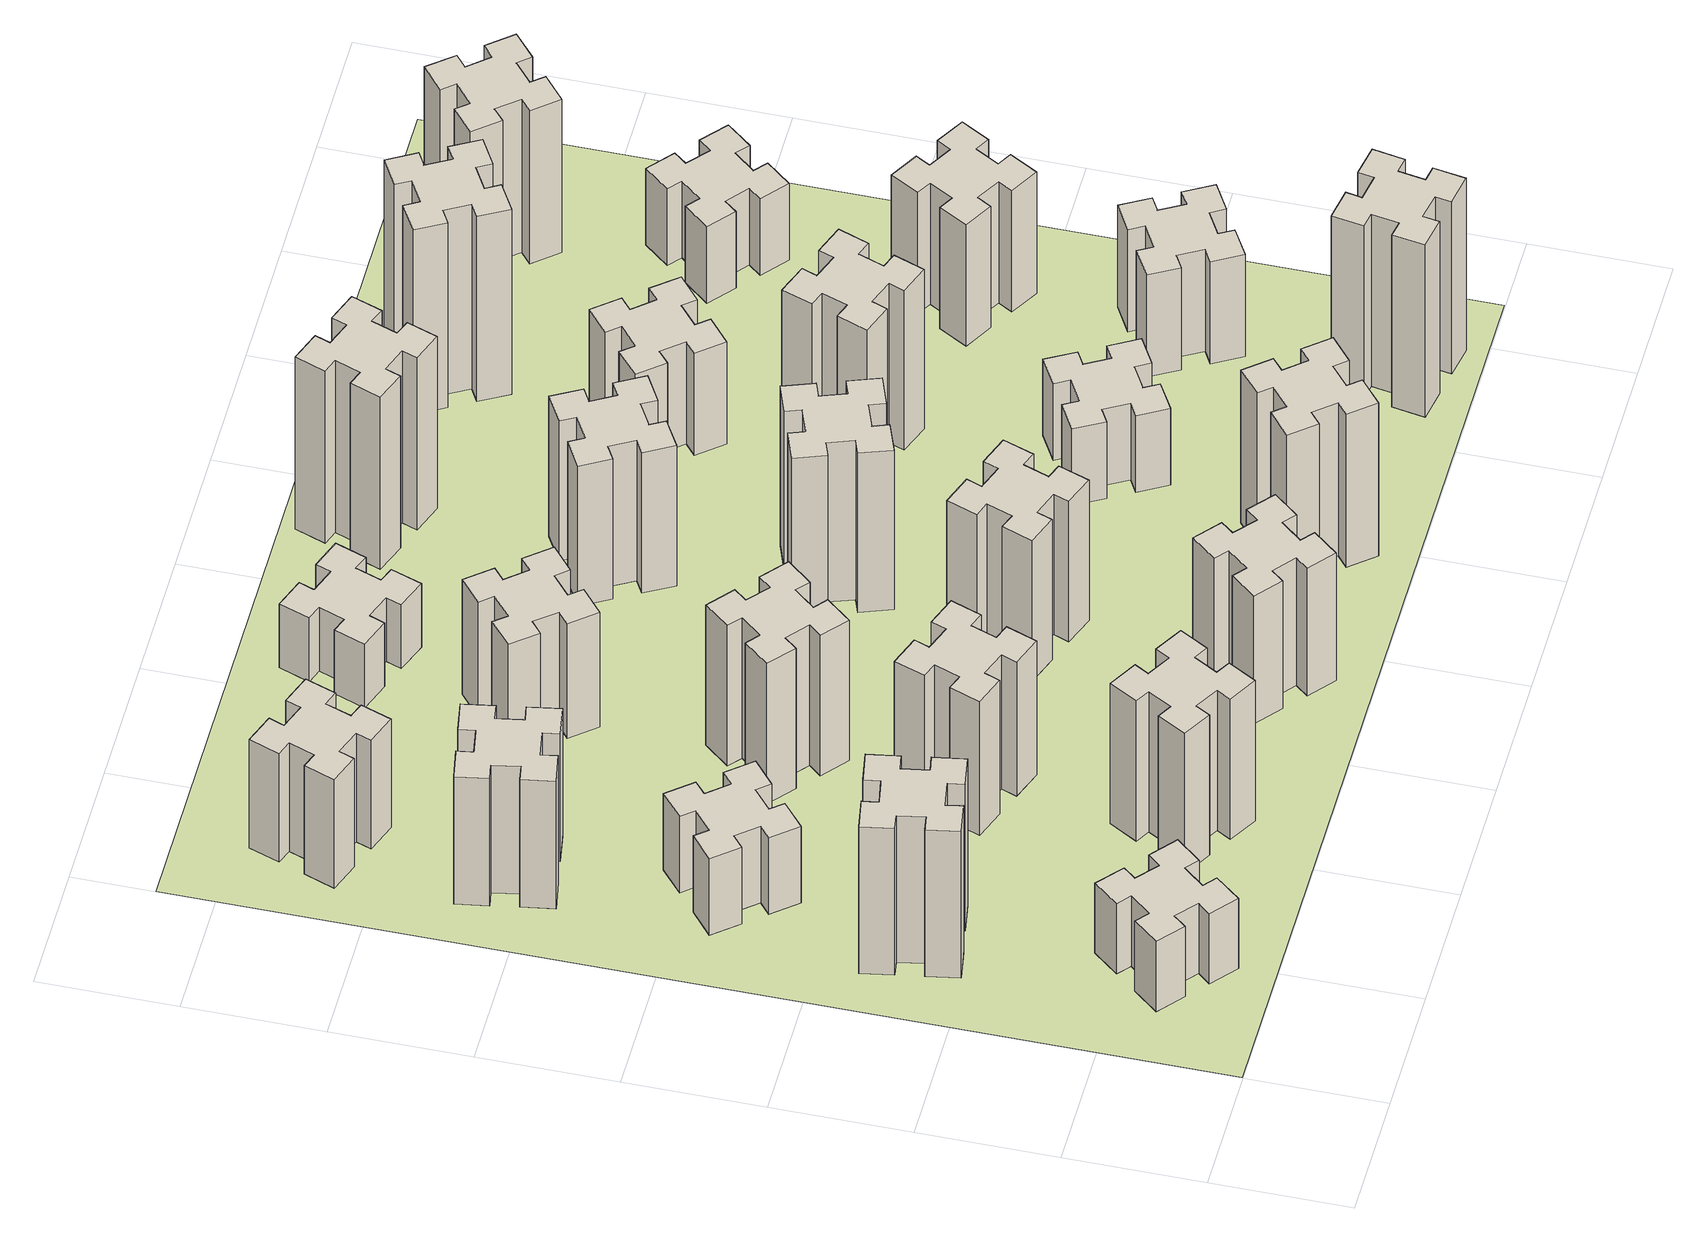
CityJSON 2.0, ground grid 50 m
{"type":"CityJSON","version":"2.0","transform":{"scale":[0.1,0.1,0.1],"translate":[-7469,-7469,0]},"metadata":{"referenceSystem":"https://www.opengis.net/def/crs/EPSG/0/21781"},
"CityObjects":{
"building1":{"type":"Building","attributes":{"class":"1000","function":"1000","usage":"1000","yearOfConstruction":2016,"roofType":"1000","measuredHeight":33,"storeysAboveGround":30,"storeysBelowGround":0},"geometry":[{"type":"Solid","lod":"1","boundaries":[[[[0,1,2,3,4,5,6,7,8,9,10,11,12,13,14,15,16,17,18,19]],[[17,16,20,21]],[[16,15,22,20]],[[15,14,23,22]],[[14,13,24,23]],[[13,12,25,24]],[[12,11,26,25]],[[11,10,27,26]],[[10,9,28,27]],[[9,8,29,28]],[[8,7,30,29]],[[7,6,31,30]],[[6,5,32,31]],[[5,4,33,32]],[[4,3,34,33]],[[3,2,35,34]],[[2,1,36,35]],[[1,0,37,36]],[[0,19,38,37]],[[19,18,39,38]],[[18,17,21,39]],[[24,25,26,27,28,29,30,31,32,33,34,35,36,37,38,39,21,20,22,23]]]]}]},
"building2":{"type":"Building","attributes":{"class":"1000","function":"1000","usage":"1000","yearOfConstruction":2016,"roofType":"1000","measuredHeight":69,"storeysAboveGround":30,"storeysBelowGround":0},"geometry":[{"type":"Solid","lod":"1","boundaries":[[[[40,41,42,43,44,45,46,47,48,49,50,51,52,53,54,55,56,57,58,59]],[[57,56,60,61]],[[56,55,62,60]],[[55,54,63,62]],[[54,53,64,63]],[[53,52,65,64]],[[52,51,66,65]],[[51,50,67,66]],[[50,49,68,67]],[[49,48,69,68]],[[48,47,70,69]],[[47,46,71,70]],[[46,45,72,71]],[[45,44,73,72]],[[44,43,74,73]],[[43,42,75,74]],[[42,41,76,75]],[[41,40,77,76]],[[40,59,78,77]],[[59,58,79,78]],[[58,57,61,79]],[[64,65,66,67,68,69,70,71,72,73,74,75,76,77,78,79,61,60,62,63]]]]}]},
"building3":{"type":"Building","attributes":{"class":"1000","function":"1000","usage":"1000","yearOfConstruction":2016,"roofType":"1000","measuredHeight":36,"storeysAboveGround":30,"storeysBelowGround":0},"geometry":[{"type":"Solid","lod":"1","boundaries":[[[[80,81,82,83,84,85,86,87,88,89,90,91,92,93,94,95,96,97,98,99]],[[97,96,100,101]],[[96,95,102,100]],[[95,94,103,102]],[[94,93,104,103]],[[93,92,105,104]],[[92,91,106,105]],[[91,90,107,106]],[[90,89,108,107]],[[89,88,109,108]],[[88,87,110,109]],[[87,86,111,110]],[[86,85,112,111]],[[85,84,113,112]],[[84,83,114,113]],[[83,82,115,114]],[[82,81,116,115]],[[81,80,117,116]],[[80,99,118,117]],[[99,98,119,118]],[[98,97,101,119]],[[104,105,106,107,108,109,110,111,112,113,114,115,116,117,118,119,101,100,102,103]]]]}]},
"building4":{"type":"Building","attributes":{"class":"1000","function":"1000","usage":"1000","yearOfConstruction":2016,"roofType":"1000","measuredHeight":60,"storeysAboveGround":30,"storeysBelowGround":0},"geometry":[{"type":"Solid","lod":"1","boundaries":[[[[120,121,122,123,124,125,126,127,128,129,130,131,132,133,134,135,136,137,138,139]],[[137,136,140,141]],[[136,135,142,140]],[[135,134,143,142]],[[134,133,144,143]],[[133,132,145,144]],[[132,131,146,145]],[[131,130,147,146]],[[130,129,148,147]],[[129,128,149,148]],[[128,127,150,149]],[[127,126,151,150]],[[126,125,152,151]],[[125,124,153,152]],[[124,123,154,153]],[[123,122,155,154]],[[122,121,156,155]],[[121,120,157,156]],[[120,139,158,157]],[[139,138,159,158]],[[138,137,141,159]],[[144,145,146,147,148,149,150,151,152,153,154,155,156,157,158,159,141,140,142,143]]]]}]},
"building5":{"type":"Building","attributes":{"class":"1000","function":"1000","usage":"1000","yearOfConstruction":2016,"roofType":"1000","measuredHeight":66,"storeysAboveGround":30,"storeysBelowGround":0},"geometry":[{"type":"Solid","lod":"1","boundaries":[[[[160,161,162,163,164,165,166,167,168,169,170,171,172,173,174,175,176,177,178,179]],[[177,176,180,181]],[[176,175,182,180]],[[175,174,183,182]],[[174,173,184,183]],[[173,172,185,184]],[[172,171,186,185]],[[171,170,187,186]],[[170,169,188,187]],[[169,168,189,188]],[[168,167,190,189]],[[167,166,191,190]],[[166,165,192,191]],[[165,164,193,192]],[[164,163,194,193]],[[163,162,195,194]],[[162,161,196,195]],[[161,160,197,196]],[[160,179,198,197]],[[179,178,199,198]],[[178,177,181,199]],[[184,185,186,187,188,189,190,191,192,193,194,195,196,197,198,199,181,180,182,183]]]]}]},
"building6":{"type":"Building","attributes":{"class":"1000","function":"1000","usage":"1000","yearOfConstruction":2016,"roofType":"1000","measuredHeight":51,"storeysAboveGround":30,"storeysBelowGround":0},"geometry":[{"type":"Solid","lod":"1","boundaries":[[[[200,201,202,203,204,205,206,207,208,209,210,211,212,213,214,215,216,217,218,219]],[[217,216,220,221]],[[216,215,222,220]],[[215,214,223,222]],[[214,213,224,223]],[[213,212,225,224]],[[212,211,226,225]],[[211,210,227,226]],[[210,209,228,227]],[[209,208,229,228]],[[208,207,230,229]],[[207,206,231,230]],[[206,205,232,231]],[[205,204,233,232]],[[204,203,234,233]],[[203,202,235,234]],[[202,201,236,235]],[[201,200,237,236]],[[200,219,238,237]],[[219,218,239,238]],[[218,217,221,239]],[[224,225,226,227,228,229,230,231,232,233,234,235,236,237,238,239,221,220,222,223]]]]}]},
"building7":{"type":"Building","attributes":{"class":"1000","function":"1000","usage":"1000","yearOfConstruction":2016,"roofType":"1000","measuredHeight":63,"storeysAboveGround":30,"storeysBelowGround":0},"geometry":[{"type":"Solid","lod":"1","boundaries":[[[[240,241,242,243,244,245,246,247,248,249,250,251,252,253,254,255,256,257,258,259]],[[257,256,260,261]],[[256,255,262,260]],[[255,254,263,262]],[[254,253,264,263]],[[253,252,265,264]],[[252,251,266,265]],[[251,250,267,266]],[[250,249,268,267]],[[249,248,269,268]],[[248,247,270,269]],[[247,246,271,270]],[[246,245,272,271]],[[245,244,273,272]],[[244,243,274,273]],[[243,242,275,274]],[[242,241,276,275]],[[241,240,277,276]],[[240,259,278,277]],[[259,258,279,278]],[[258,257,261,279]],[[264,265,266,267,268,269,270,271,272,273,274,275,276,277,278,279,261,260,262,263]]]]}]},
"building8":{"type":"Building","attributes":{"class":"1000","function":"1000","usage":"1000","yearOfConstruction":2016,"roofType":"1000","measuredHeight":66,"storeysAboveGround":30,"storeysBelowGround":0},"geometry":[{"type":"Solid","lod":"1","boundaries":[[[[280,281,282,283,284,285,286,287,288,289,290,291,292,293,294,295,296,297,298,299]],[[297,296,300,301]],[[296,295,302,300]],[[295,294,303,302]],[[294,293,304,303]],[[293,292,305,304]],[[292,291,306,305]],[[291,290,307,306]],[[290,289,308,307]],[[289,288,309,308]],[[288,287,310,309]],[[287,286,311,310]],[[286,285,312,311]],[[285,284,313,312]],[[284,283,314,313]],[[283,282,315,314]],[[282,281,316,315]],[[281,280,317,316]],[[280,299,318,317]],[[299,298,319,318]],[[298,297,301,319]],[[304,305,306,307,308,309,310,311,312,313,314,315,316,317,318,319,301,300,302,303]]]]}]},
"building9":{"type":"Building","attributes":{"class":"1000","function":"1000","usage":"1000","yearOfConstruction":2016,"roofType":"1000","measuredHeight":54,"storeysAboveGround":30,"storeysBelowGround":0},"geometry":[{"type":"Solid","lod":"1","boundaries":[[[[320,321,322,323,324,325,326,327,328,329,330,331,332,333,334,335,336,337,338,339]],[[337,336,340,341]],[[336,335,342,340]],[[335,334,343,342]],[[334,333,344,343]],[[333,332,345,344]],[[332,331,346,345]],[[331,330,347,346]],[[330,329,348,347]],[[329,328,349,348]],[[328,327,350,349]],[[327,326,351,350]],[[326,325,352,351]],[[325,324,353,352]],[[324,323,354,353]],[[323,322,355,354]],[[322,321,356,355]],[[321,320,357,356]],[[320,339,358,357]],[[339,338,359,358]],[[338,337,341,359]],[[344,345,346,347,348,349,350,351,352,353,354,355,356,357,358,359,341,340,342,343]]]]}]},
"building10":{"type":"Building","attributes":{"class":"1000","function":"1000","usage":"1000","yearOfConstruction":2016,"roofType":"1000","measuredHeight":60,"storeysAboveGround":30,"storeysBelowGround":0},"geometry":[{"type":"Solid","lod":"1","boundaries":[[[[360,361,362,363,364,365,366,367,368,369,370,371,372,373,374,375,376,377,378,379]],[[377,376,380,381]],[[376,375,382,380]],[[375,374,383,382]],[[374,373,384,383]],[[373,372,385,384]],[[372,371,386,385]],[[371,370,387,386]],[[370,369,388,387]],[[369,368,389,388]],[[368,367,390,389]],[[367,366,391,390]],[[366,365,392,391]],[[365,364,393,392]],[[364,363,394,393]],[[363,362,395,394]],[[362,361,396,395]],[[361,360,397,396]],[[360,379,398,397]],[[379,378,399,398]],[[378,377,381,399]],[[384,385,386,387,388,389,390,391,392,393,394,395,396,397,398,399,381,380,382,383]]]]}]},
"building11":{"type":"Building","attributes":{"class":"1000","function":"1000","usage":"1000","yearOfConstruction":2016,"roofType":"1000","measuredHeight":30,"storeysAboveGround":30,"storeysBelowGround":0},"geometry":[{"type":"Solid","lod":"1","boundaries":[[[[400,401,402,403,404,405,406,407,408,409,410,411,412,413,414,415,416,417,418,419]],[[417,416,420,421]],[[416,415,422,420]],[[415,414,423,422]],[[414,413,424,423]],[[413,412,425,424]],[[412,411,426,425]],[[411,410,427,426]],[[410,409,428,427]],[[409,408,429,428]],[[408,407,430,429]],[[407,406,431,430]],[[406,405,432,431]],[[405,404,433,432]],[[404,403,434,433]],[[403,402,435,434]],[[402,401,436,435]],[[401,400,437,436]],[[400,419,438,437]],[[419,418,439,438]],[[418,417,421,439]],[[424,425,426,427,428,429,430,431,432,433,434,435,436,437,438,439,421,420,422,423]]]]}]},
"building12":{"type":"Building","attributes":{"class":"1000","function":"1000","usage":"1000","yearOfConstruction":2016,"roofType":"1000","measuredHeight":66,"storeysAboveGround":30,"storeysBelowGround":0},"geometry":[{"type":"Solid","lod":"1","boundaries":[[[[440,441,442,443,444,445,446,447,448,449,450,451,452,453,454,455,456,457,458,459]],[[457,456,460,461]],[[456,455,462,460]],[[455,454,463,462]],[[454,453,464,463]],[[453,452,465,464]],[[452,451,466,465]],[[451,450,467,466]],[[450,449,468,467]],[[449,448,469,468]],[[448,447,470,469]],[[447,446,471,470]],[[446,445,472,471]],[[445,444,473,472]],[[444,443,474,473]],[[443,442,475,474]],[[442,441,476,475]],[[441,440,477,476]],[[440,459,478,477]],[[459,458,479,478]],[[458,457,461,479]],[[464,465,466,467,468,469,470,471,472,473,474,475,476,477,478,479,461,460,462,463]]]]}]},
"building13":{"type":"Building","attributes":{"class":"1000","function":"1000","usage":"1000","yearOfConstruction":2016,"roofType":"1000","measuredHeight":75,"storeysAboveGround":30,"storeysBelowGround":0},"geometry":[{"type":"Solid","lod":"1","boundaries":[[[[480,481,482,483,484,485,486,487,488,489,490,491,492,493,494,495,496,497,498,499]],[[497,496,500,501]],[[496,495,502,500]],[[495,494,503,502]],[[494,493,504,503]],[[493,492,505,504]],[[492,491,506,505]],[[491,490,507,506]],[[490,489,508,507]],[[489,488,509,508]],[[488,487,510,509]],[[487,486,511,510]],[[486,485,512,511]],[[485,484,513,512]],[[484,483,514,513]],[[483,482,515,514]],[[482,481,516,515]],[[481,480,517,516]],[[480,499,518,517]],[[499,498,519,518]],[[498,497,501,519]],[[504,505,506,507,508,509,510,511,512,513,514,515,516,517,518,519,501,500,502,503]]]]}]},
"building14":{"type":"Building","attributes":{"class":"1000","function":"1000","usage":"1000","yearOfConstruction":2016,"roofType":"1000","measuredHeight":72,"storeysAboveGround":30,"storeysBelowGround":0},"geometry":[{"type":"Solid","lod":"1","boundaries":[[[[520,521,522,523,524,525,526,527,528,529,530,531,532,533,534,535,536,537,538,539]],[[537,536,540,541]],[[536,535,542,540]],[[535,534,543,542]],[[534,533,544,543]],[[533,532,545,544]],[[532,531,546,545]],[[531,530,547,546]],[[530,529,548,547]],[[529,528,549,548]],[[528,527,550,549]],[[527,526,551,550]],[[526,525,552,551]],[[525,524,553,552]],[[524,523,554,553]],[[523,522,555,554]],[[522,521,556,555]],[[521,520,557,556]],[[520,539,558,557]],[[539,538,559,558]],[[538,537,541,559]],[[544,545,546,547,548,549,550,551,552,553,554,555,556,557,558,559,541,540,542,543]]]]}]},
"building15":{"type":"Building","attributes":{"class":"1000","function":"1000","usage":"1000","yearOfConstruction":2016,"roofType":"1000","measuredHeight":66,"storeysAboveGround":30,"storeysBelowGround":0},"geometry":[{"type":"Solid","lod":"1","boundaries":[[[[560,561,562,563,564,565,566,567,568,569,570,571,572,573,574,575,576,577,578,579]],[[577,576,580,581]],[[576,575,582,580]],[[575,574,583,582]],[[574,573,584,583]],[[573,572,585,584]],[[572,571,586,585]],[[571,570,587,586]],[[570,569,588,587]],[[569,568,589,588]],[[568,567,590,589]],[[567,566,591,590]],[[566,565,592,591]],[[565,564,593,592]],[[564,563,594,593]],[[563,562,595,594]],[[562,561,596,595]],[[561,560,597,596]],[[560,579,598,597]],[[579,578,599,598]],[[578,577,581,599]],[[584,585,586,587,588,589,590,591,592,593,594,595,596,597,598,599,581,580,582,583]]]]}]},
"building16":{"type":"Building","attributes":{"class":"1000","function":"1000","usage":"1000","yearOfConstruction":2016,"roofType":"1000","measuredHeight":81,"storeysAboveGround":30,"storeysBelowGround":0},"geometry":[{"type":"Solid","lod":"1","boundaries":[[[[600,601,602,603,604,605,606,607,608,609,610,611,612,613,614,615,616,617,618,619]],[[617,616,620,621]],[[616,615,622,620]],[[615,614,623,622]],[[614,613,624,623]],[[613,612,625,624]],[[612,611,626,625]],[[611,610,627,626]],[[610,609,628,627]],[[609,608,629,628]],[[608,607,630,629]],[[607,606,631,630]],[[606,605,632,631]],[[605,604,633,632]],[[604,603,634,633]],[[603,602,635,634]],[[602,601,636,635]],[[601,600,637,636]],[[600,619,638,637]],[[619,618,639,638]],[[618,617,621,639]],[[624,625,626,627,628,629,630,631,632,633,634,635,636,637,638,639,621,620,622,623]]]]}]},
"building17":{"type":"Building","attributes":{"class":"1000","function":"1000","usage":"1000","yearOfConstruction":2016,"roofType":"1000","measuredHeight":36,"storeysAboveGround":30,"storeysBelowGround":0},"geometry":[{"type":"Solid","lod":"1","boundaries":[[[[640,641,642,643,644,645,646,647,648,649,650,651,652,653,654,655,656,657,658,659]],[[657,656,660,661]],[[656,655,662,660]],[[655,654,663,662]],[[654,653,664,663]],[[653,652,665,664]],[[652,651,666,665]],[[651,650,667,666]],[[650,649,668,667]],[[649,648,669,668]],[[648,647,670,669]],[[647,646,671,670]],[[646,645,672,671]],[[645,644,673,672]],[[644,643,674,673]],[[643,642,675,674]],[[642,641,676,675]],[[641,640,677,676]],[[640,659,678,677]],[[659,658,679,678]],[[658,657,661,679]],[[664,665,666,667,668,669,670,671,672,673,674,675,676,677,678,679,661,660,662,663]]]]}]},
"building18":{"type":"Building","attributes":{"class":"1000","function":"1000","usage":"1000","yearOfConstruction":2016,"roofType":"1000","measuredHeight":75,"storeysAboveGround":30,"storeysBelowGround":0},"geometry":[{"type":"Solid","lod":"1","boundaries":[[[[680,681,682,683,684,685,686,687,688,689,690,691,692,693,694,695,696,697,698,699]],[[697,696,700,701]],[[696,695,702,700]],[[695,694,703,702]],[[694,693,704,703]],[[693,692,705,704]],[[692,691,706,705]],[[691,690,707,706]],[[690,689,708,707]],[[689,688,709,708]],[[688,687,710,709]],[[687,686,711,710]],[[686,685,712,711]],[[685,684,713,712]],[[684,683,714,713]],[[683,682,715,714]],[[682,681,716,715]],[[681,680,717,716]],[[680,699,718,717]],[[699,698,719,718]],[[698,697,701,719]],[[704,705,706,707,708,709,710,711,712,713,714,715,716,717,718,719,701,700,702,703]]]]}]},
"building19":{"type":"Building","attributes":{"class":"1000","function":"1000","usage":"1000","yearOfConstruction":2016,"roofType":"1000","measuredHeight":48,"storeysAboveGround":30,"storeysBelowGround":0},"geometry":[{"type":"Solid","lod":"1","boundaries":[[[[720,721,722,723,724,725,726,727,728,729,730,731,732,733,734,735,736,737,738,739]],[[737,736,740,741]],[[736,735,742,740]],[[735,734,743,742]],[[734,733,744,743]],[[733,732,745,744]],[[732,731,746,745]],[[731,730,747,746]],[[730,729,748,747]],[[729,728,749,748]],[[728,727,750,749]],[[727,726,751,750]],[[726,725,752,751]],[[725,724,753,752]],[[724,723,754,753]],[[723,722,755,754]],[[722,721,756,755]],[[721,720,757,756]],[[720,739,758,757]],[[739,738,759,758]],[[738,737,741,759]],[[744,745,746,747,748,749,750,751,752,753,754,755,756,757,758,759,741,740,742,743]]]]}]},
"building20":{"type":"Building","attributes":{"class":"1000","function":"1000","usage":"1000","yearOfConstruction":2016,"roofType":"1000","measuredHeight":81,"storeysAboveGround":30,"storeysBelowGround":0},"geometry":[{"type":"Solid","lod":"1","boundaries":[[[[760,761,762,763,764,765,766,767,768,769,770,771,772,773,774,775,776,777,778,779]],[[777,776,780,781]],[[776,775,782,780]],[[775,774,783,782]],[[774,773,784,783]],[[773,772,785,784]],[[772,771,786,785]],[[771,770,787,786]],[[770,769,788,787]],[[769,768,789,788]],[[768,767,790,789]],[[767,766,791,790]],[[766,765,792,791]],[[765,764,793,792]],[[764,763,794,793]],[[763,762,795,794]],[[762,761,796,795]],[[761,760,797,796]],[[760,779,798,797]],[[779,778,799,798]],[[778,777,781,799]],[[784,785,786,787,788,789,790,791,792,793,794,795,796,797,798,799,781,780,782,783]]]]}]},
"building21":{"type":"Building","attributes":{"class":"1000","function":"1000","usage":"1000","yearOfConstruction":2016,"roofType":"1000","measuredHeight":87,"storeysAboveGround":30,"storeysBelowGround":0},"geometry":[{"type":"Solid","lod":"1","boundaries":[[[[800,801,802,803,804,805,806,807,808,809,810,811,812,813,814,815,816,817,818,819]],[[817,816,820,821]],[[816,815,822,820]],[[815,814,823,822]],[[814,813,824,823]],[[813,812,825,824]],[[812,811,826,825]],[[811,810,827,826]],[[810,809,828,827]],[[809,808,829,828]],[[808,807,830,829]],[[807,806,831,830]],[[806,805,832,831]],[[805,804,833,832]],[[804,803,834,833]],[[803,802,835,834]],[[802,801,836,835]],[[801,800,837,836]],[[800,819,838,837]],[[819,818,839,838]],[[818,817,821,839]],[[824,825,826,827,828,829,830,831,832,833,834,835,836,837,838,839,821,820,822,823]]]]}]},
"building22":{"type":"Building","attributes":{"class":"1000","function":"1000","usage":"1000","yearOfConstruction":2016,"roofType":"1000","measuredHeight":48,"storeysAboveGround":30,"storeysBelowGround":0},"geometry":[{"type":"Solid","lod":"1","boundaries":[[[[840,841,842,843,844,845,846,847,848,849,850,851,852,853,854,855,856,857,858,859]],[[857,856,860,861]],[[856,855,862,860]],[[855,854,863,862]],[[854,853,864,863]],[[853,852,865,864]],[[852,851,866,865]],[[851,850,867,866]],[[850,849,868,867]],[[849,848,869,868]],[[848,847,870,869]],[[847,846,871,870]],[[846,845,872,871]],[[845,844,873,872]],[[844,843,874,873]],[[843,842,875,874]],[[842,841,876,875]],[[841,840,877,876]],[[840,859,878,877]],[[859,858,879,878]],[[858,857,861,879]],[[864,865,866,867,868,869,870,871,872,873,874,875,876,877,878,879,861,860,862,863]]]]}]},
"building23":{"type":"Building","attributes":{"class":"1000","function":"1000","usage":"1000","yearOfConstruction":2016,"roofType":"1000","measuredHeight":57,"storeysAboveGround":30,"storeysBelowGround":0},"geometry":[{"type":"Solid","lod":"1","boundaries":[[[[880,881,882,883,884,885,886,887,888,889,890,891,892,893,894,895,896,897,898,899]],[[897,896,900,901]],[[896,895,902,900]],[[895,894,903,902]],[[894,893,904,903]],[[893,892,905,904]],[[892,891,906,905]],[[891,890,907,906]],[[890,889,908,907]],[[889,888,909,908]],[[888,887,910,909]],[[887,886,911,910]],[[886,885,912,911]],[[885,884,913,912]],[[884,883,914,913]],[[883,882,915,914]],[[882,881,916,915]],[[881,880,917,916]],[[880,899,918,917]],[[899,898,919,918]],[[898,897,901,919]],[[904,905,906,907,908,909,910,911,912,913,914,915,916,917,918,919,901,900,902,903]]]]}]},
"building24":{"type":"Building","attributes":{"class":"1000","function":"1000","usage":"1000","yearOfConstruction":2016,"roofType":"1000","measuredHeight":36,"storeysAboveGround":30,"storeysBelowGround":0},"geometry":[{"type":"Solid","lod":"1","boundaries":[[[[920,921,922,923,924,925,926,927,928,929,930,931,932,933,934,935,936,937,938,939]],[[937,936,940,941]],[[936,935,942,940]],[[935,934,943,942]],[[934,933,944,943]],[[933,932,945,944]],[[932,931,946,945]],[[931,930,947,946]],[[930,929,948,947]],[[929,928,949,948]],[[928,927,950,949]],[[927,926,951,950]],[[926,925,952,951]],[[925,924,953,952]],[[924,923,954,953]],[[923,922,955,954]],[[922,921,956,955]],[[921,920,957,956]],[[920,939,958,957]],[[939,938,959,958]],[[938,937,941,959]],[[944,945,946,947,948,949,950,951,952,953,954,955,956,957,958,959,941,940,942,943]]]]}]},
"building25":{"type":"Building","attributes":{"class":"1000","function":"1000","usage":"1000","yearOfConstruction":2016,"roofType":"1000","measuredHeight":72,"storeysAboveGround":30,"storeysBelowGround":0},"geometry":[{"type":"Solid","lod":"1","boundaries":[[[[960,961,962,963,964,965,966,967,968,969,970,971,972,973,974,975,976,977,978,979]],[[977,976,980,981]],[[976,975,982,980]],[[975,974,983,982]],[[974,973,984,983]],[[973,972,985,984]],[[972,971,986,985]],[[971,970,987,986]],[[970,969,988,987]],[[969,968,989,988]],[[968,967,990,989]],[[967,966,991,990]],[[966,965,992,991]],[[965,964,993,992]],[[964,963,994,993]],[[963,962,995,994]],[[962,961,996,995]],[[961,960,997,996]],[[960,979,998,997]],[[979,978,999,998]],[[978,977,981,999]],[[984,985,986,987,988,989,990,991,992,993,994,995,996,997,998,999,981,980,982,983]]]]}]},
"landuse1":{"type":"LandUse","attributes":{"name":"plot1","function":"1010"},"geometry":[{"type":"MultiSurface","lod":"1","boundaries":[[[1000,1001,1002,1003]]]}]}
},
"vertices":[
[527,266,0],[592,343,0],[638,304,0],[715,396,0],[623,473,0],[584,427,0],[508,492,0],[546,538,0],[454,615,0],[377,523,0],[423,484,0],[359,408,0],[313,446,0],[236,354,0],[328,277,0],[366,323,0],[443,259,0],[404,213,0],[496,136,0],[573,228,0],[443,259,330],[404,213,330],[366,323,330],[328,277,330],[236,354,330],[313,446,330],[359,408,330],[423,484,330],[377,523,330],[454,615,330],[546,538,330],[508,492,330],[584,427,330],[623,473,330],[715,396,330],[638,304,330],[592,343,330],[527,266,330],[573,228,330],[496,136,330],
[492,1185,0],[475,1284,0],[534,1294,0],[513,1412,0],[395,1391,0],[405,1332,0],[307,1315,0],[297,1374,0],[178,1353,0],[199,1235,0],[258,1245,0],[276,1147,0],[217,1137,0],[237,1018,0],[356,1039,0],[345,1098,0],[444,1116,0],[454,1057,0],[572,1077,0],[551,1196,0],[444,1116,690],[454,1057,690],[345,1098,690],[356,1039,690],[237,1018,690],[217,1137,690],[276,1147,690],[258,1245,690],[199,1235,690],[178,1353,690],[297,1374,690],[307,1315,690],[405,1332,690],[395,1391,690],[513,1412,690],[534,1294,690],[475,1284,690],[492,1185,690],[551,1196,690],[572,1077,690],
[359,1823,0],[423,1746,0],[377,1708,0],[454,1616,0],[546,1693,0],[508,1739,0],[584,1803,0],[623,1757,0],[715,1834,0],[638,1926,0],[592,1888,0],[527,1964,0],[573,2003,0],[496,2095,0],[404,2018,0],[443,1972,0],[366,1907,0],[328,1953,0],[236,1876,0],[313,1784,0],[366,1907,360],[328,1953,360],[443,1972,360],[404,2018,360],[496,2095,360],[573,2003,360],[527,1964,360],[592,1888,360],[638,1926,360],[715,1834,360],[623,1757,360],[584,1803,360],[508,1739,360],[546,1693,360],[454,1616,360],[377,1708,360],[423,1746,360],[359,1823,360],[313,1784,360],[236,1876,360],
[345,2478,0],[444,2496,0],[454,2437,0],[572,2457,0],[551,2576,0],[492,2565,0],[475,2664,0],[534,2674,0],[513,2792,0],[395,2771,0],[405,2712,0],[307,2695,0],[297,2754,0],[178,2733,0],[199,2615,0],[258,2625,0],[276,2527,0],[217,2517,0],[237,2398,0],[356,2419,0],[276,2527,600],[217,2517,600],[258,2625,600],[199,2615,600],[178,2733,600],[297,2754,600],[307,2695,600],[405,2712,600],[395,2771,600],[513,2792,600],[534,2674,600],[475,2664,600],[492,2565,600],[551,2576,600],[572,2457,600],[454,2437,600],[444,2496,600],[345,2478,600],[356,2419,600],[237,2398,600],
[1214,546,0],[1127,596,0],[1157,648,0],[1053,708,0],[993,604,0],[1045,574,0],[995,487,0],[943,517,0],[883,413,0],[987,353,0],[1017,405,0],[1104,355,0],[1074,303,0],[1178,243,0],[1238,347,0],[1186,377,0],[1236,464,0],[1288,434,0],[1348,538,0],[1244,598,0],[1236,464,660],[1288,434,660],[1186,377,660],[1238,347,660],[1178,243,660],[1074,303,660],[1104,355,660],[1017,405,660],[987,353,660],[883,413,660],[943,517,660],[995,487,660],[1045,574,660],[993,604,660],[1053,708,660],[1157,648,660],[1127,596,660],[1214,546,660],[1244,598,660],[1348,538,660],
[291,3149,0],[385,3115,0],[364,3059,0],[477,3017,0],[518,3130,0],[462,3151,0],[496,3245,0],[552,3224,0],[593,3337,0],[480,3378,0],[460,3322,0],[366,3356,0],[387,3412,0],[274,3453,0],[233,3340,0],[289,3320,0],[255,3226,0],[199,3247,0],[157,3134,0],[270,3093,0],[255,3226,510],[199,3247,510],[289,3320,510],[233,3340,510],[274,3453,510],[387,3412,510],[366,3356,510],[460,3322,510],[480,3378,510],[593,3337,510],[552,3224,510],[496,3245,510],[462,3151,510],[518,3130,510],[477,3017,510],[364,3059,510],[385,3115,510],[291,3149,510],[270,3093,510],[157,3134,510],
[1202,1131,0],[1236,1225,0],[1292,1204,0],[1333,1317,0],[1220,1358,0],[1200,1302,0],[1106,1336,0],[1127,1392,0],[1014,1433,0],[973,1320,0],[1029,1300,0],[995,1206,0],[939,1227,0],[897,1114,0],[1010,1073,0],[1031,1129,0],[1125,1095,0],[1104,1039,0],[1217,997,0],[1258,1110,0],[1125,1095,630],[1104,1039,630],[1031,1129,630],[1010,1073,630],[897,1114,630],[939,1227,630],[995,1206,630],[1029,1300,630],[973,1320,630],[1014,1433,630],[1127,1392,630],[1106,1336,630],[1200,1302,630],[1220,1358,630],[1333,1317,630],[1292,1204,630],[1236,1225,630],[1202,1131,630],[1258,1110,630],[1217,997,630],
[1167,1746,0],[1232,1823,0],[1278,1784,0],[1355,1876,0],[1263,1953,0],[1224,1907,0],[1148,1972,0],[1186,2018,0],[1094,2095,0],[1017,2003,0],[1063,1964,0],[999,1888,0],[953,1926,0],[876,1834,0],[968,1757,0],[1006,1803,0],[1083,1739,0],[1044,1693,0],[1136,1616,0],[1213,1708,0],[1083,1739,660],[1044,1693,660],[1006,1803,660],[968,1757,660],[876,1834,660],[953,1926,660],[999,1888,660],[1063,1964,660],[1017,2003,660],[1094,2095,660],[1186,2018,660],[1148,1972,660],[1224,1907,660],[1263,1953,660],[1355,1876,660],[1278,1784,660],[1232,1823,660],[1167,1746,660],[1213,1708,660],[1136,1616,660],
[1148,2579,0],[1224,2643,0],[1263,2597,0],[1355,2674,0],[1278,2766,0],[1232,2728,0],[1167,2804,0],[1213,2843,0],[1136,2935,0],[1044,2858,0],[1083,2812,0],[1006,2747,0],[968,2793,0],[876,2716,0],[953,2624,0],[999,2663,0],[1063,2586,0],[1017,2548,0],[1094,2456,0],[1186,2533,0],[1063,2586,540],[1017,2548,540],[999,2663,540],[953,2624,540],[876,2716,540],[968,2793,540],[1006,2747,540],[1083,2812,540],[1044,2858,540],[1136,2935,540],[1213,2843,540],[1167,2804,540],[1232,2728,540],[1278,2766,540],[1355,2674,540],[1263,2597,540],[1224,2643,540],[1148,2579,540],[1186,2533,540],[1094,2456,540],
[1746,323,0],[1823,259,0],[1784,213,0],[1876,136,0],[1953,228,0],[1907,266,0],[1972,343,0],[2018,304,0],[2095,396,0],[2003,473,0],[1964,427,0],[1888,492,0],[1926,538,0],[1834,615,0],[1757,523,0],[1803,484,0],[1739,408,0],[1693,446,0],[1616,354,0],[1708,277,0],[1739,408,600],[1693,446,600],[1803,484,600],[1757,523,600],[1834,615,600],[1926,538,600],[1888,492,600],[1964,427,600],[2003,473,600],[2095,396,600],[2018,304,600],[1972,343,600],[1907,266,600],[1953,228,600],[1876,136,600],[1784,213,600],[1823,259,600],[1746,323,600],[1708,277,600],[1616,354,600],
[1131,3249,0],[1225,3215,0],[1204,3159,0],[1317,3117,0],[1358,3230,0],[1302,3251,0],[1336,3345,0],[1392,3324,0],[1433,3437,0],[1320,3478,0],[1300,3422,0],[1206,3456,0],[1227,3512,0],[1114,3553,0],[1073,3440,0],[1129,3420,0],[1095,3326,0],[1039,3347,0],[997,3234,0],[1110,3193,0],[1095,3326,300],[1039,3347,300],[1129,3420,300],[1073,3440,300],[1114,3553,300],[1227,3512,300],[1206,3456,300],[1300,3422,300],[1320,3478,300],[1433,3437,300],[1392,3324,300],[1336,3345,300],[1302,3251,300],[1358,3230,300],[1317,3117,300],[1204,3159,300],[1225,3215,300],[1131,3249,300],[1110,3193,300],[997,3234,300],
[1940,1302,0],[1846,1336,0],[1867,1392,0],[1754,1433,0],[1713,1320,0],[1769,1300,0],[1735,1206,0],[1679,1227,0],[1637,1114,0],[1750,1073,0],[1771,1129,0],[1865,1095,0],[1844,1039,0],[1957,997,0],[1998,1110,0],[1942,1131,0],[1976,1225,0],[2032,1204,0],[2073,1317,0],[1960,1358,0],[1976,1225,660],[2032,1204,660],[1942,1131,660],[1998,1110,660],[1957,997,660],[1844,1039,660],[1865,1095,660],[1771,1129,660],[1750,1073,660],[1637,1114,660],[1679,1227,660],[1735,1206,660],[1769,1300,660],[1713,1320,660],[1754,1433,660],[1867,1392,660],[1846,1336,660],[1940,1302,660],[1960,1358,660],[2073,1317,660],
[2076,1846,0],[2042,1940,0],[2098,1960,0],[2057,2073,0],[1944,2032,0],[1965,1976,0],[1871,1942,0],[1850,1998,0],[1737,1957,0],[1779,1844,0],[1835,1865,0],[1869,1771,0],[1813,1750,0],[1854,1637,0],[1967,1679,0],[1946,1735,0],[2040,1769,0],[2060,1713,0],[2173,1754,0],[2132,1867,0],[2040,1769,750],[2060,1713,750],[1946,1735,750],[1967,1679,750],[1854,1637,750],[1813,1750,750],[1869,1771,750],[1835,1865,750],[1779,1844,750],[1737,1957,750],[1850,1998,750],[1871,1942,750],[1965,1976,750],[1944,2032,750],[2057,2073,750],[2098,1960,750],[2042,1940,750],[2076,1846,750],[2132,1867,750],[2173,1754,750],
[2528,259,0],[2604,323,0],[2643,277,0],[2735,354,0],[2658,446,0],[2612,408,0],[2547,484,0],[2593,523,0],[2516,615,0],[2424,538,0],[2463,492,0],[2386,427,0],[2348,473,0],[2256,396,0],[2333,304,0],[2379,343,0],[2443,266,0],[2397,228,0],[2474,136,0],[2566,213,0],[2443,266,720],[2397,228,720],[2379,343,720],[2333,304,720],[2256,396,720],[2348,473,720],[2386,427,720],[2463,492,720],[2424,538,720],[2516,615,720],[2593,523,720],[2547,484,720],[2612,408,720],[2658,446,720],[2735,354,720],[2643,277,720],[2604,323,720],[2528,259,720],[2566,213,720],[2474,136,720],
[1735,2584,0],[1785,2497,0],[1733,2467,0],[1793,2363,0],[1897,2423,0],[1867,2475,0],[1954,2525,0],[1984,2473,0],[2088,2533,0],[2028,2637,0],[1976,2607,0],[1926,2694,0],[1978,2724,0],[1918,2828,0],[1814,2768,0],[1844,2716,0],[1757,2666,0],[1727,2718,0],[1623,2658,0],[1683,2554,0],[1757,2666,660],[1727,2718,660],[1844,2716,660],[1814,2768,660],[1918,2828,660],[1978,2724,660],[1926,2694,660],[1976,2607,660],[2028,2637,660],[2088,2533,660],[1984,2473,660],[1954,2525,660],[1867,2475,660],[1897,2423,660],[1793,2363,660],[1733,2467,660],[1785,2497,660],[1735,2584,660],[1683,2554,660],[1623,2658,660],
[1769,3520,0],[1735,3426,0],[1679,3447,0],[1637,3334,0],[1750,3293,0],[1771,3349,0],[1865,3315,0],[1844,3259,0],[1957,3217,0],[1998,3330,0],[1942,3351,0],[1976,3445,0],[2032,3424,0],[2073,3537,0],[1960,3578,0],[1940,3522,0],[1846,3556,0],[1867,3612,0],[1754,3653,0],[1713,3540,0],[1846,3556,810],[1867,3612,810],[1940,3522,810],[1960,3578,810],[2073,3537,810],[2032,3424,810],[1976,3445,810],[1942,3351,810],[1998,3330,810],[1957,3217,810],[1844,3259,810],[1865,3315,810],[1771,3349,810],[1750,3293,810],[1637,3334,810],[1679,3447,810],[1735,3426,810],[1769,3520,810],[1713,3540,810],[1754,3653,810],
[2575,1104,0],[2625,1017,0],[2573,987,0],[2633,883,0],[2737,943,0],[2707,995,0],[2794,1045,0],[2824,993,0],[2928,1053,0],[2868,1157,0],[2816,1127,0],[2766,1214,0],[2818,1244,0],[2758,1348,0],[2654,1288,0],[2684,1236,0],[2597,1186,0],[2567,1238,0],[2463,1178,0],[2523,1074,0],[2597,1186,360],[2567,1238,360],[2684,1236,360],[2654,1288,360],[2758,1348,360],[2818,1244,360],[2766,1214,360],[2816,1127,360],[2868,1157,360],[2928,1053,360],[2824,993,360],[2794,1045,360],[2707,995,360],[2737,943,360],[2633,883,360],[2573,987,360],[2625,1017,360],[2575,1104,360],[2523,1074,360],[2463,1178,360],
[2680,2042,0],[2586,2076,0],[2607,2132,0],[2494,2173,0],[2453,2060,0],[2509,2040,0],[2475,1946,0],[2419,1967,0],[2377,1854,0],[2490,1813,0],[2511,1869,0],[2605,1835,0],[2584,1779,0],[2697,1737,0],[2738,1850,0],[2682,1871,0],[2716,1965,0],[2772,1944,0],[2813,2057,0],[2700,2098,0],[2716,1965,750],[2772,1944,750],[2682,1871,750],[2738,1850,750],[2697,1737,750],[2584,1779,750],[2605,1835,750],[2511,1869,750],[2490,1813,750],[2377,1854,750],[2419,1967,750],[2475,1946,750],[2509,2040,750],[2453,2060,750],[2494,2173,750],[2607,2132,750],[2586,2076,750],[2680,2042,750],[2700,2098,750],[2813,2057,750],
[2379,2563,0],[2443,2486,0],[2397,2448,0],[2474,2356,0],[2566,2433,0],[2528,2479,0],[2604,2543,0],[2643,2497,0],[2735,2574,0],[2658,2666,0],[2612,2628,0],[2547,2704,0],[2593,2743,0],[2516,2835,0],[2424,2758,0],[2463,2712,0],[2386,2647,0],[2348,2693,0],[2256,2616,0],[2333,2524,0],[2386,2647,480],[2348,2693,480],[2463,2712,480],[2424,2758,480],[2516,2835,480],[2593,2743,480],[2547,2704,480],[2612,2628,480],[2658,2666,480],[2735,2574,480],[2643,2497,480],[2604,2543,480],[2528,2479,480],[2566,2433,480],[2474,2356,480],[2397,2448,480],[2443,2486,480],[2379,2563,480],[2333,2524,480],[2256,2616,480],
[3435,207,0],[3452,305,0],[3511,295,0],[3532,413,0],[3414,434,0],[3404,375,0],[3305,392,0],[3316,451,0],[3197,472,0],[3177,354,0],[3236,344,0],[3218,245,0],[3159,256,0],[3138,137,0],[3257,117,0],[3267,176,0],[3365,158,0],[3355,99,0],[3473,78,0],[3494,197,0],[3365,158,810],[3355,99,810],[3267,176,810],[3257,117,810],[3138,137,810],[3159,256,810],[3218,245,810],[3236,344,810],[3177,354,810],[3197,472,810],[3316,451,810],[3305,392,810],[3404,375,810],[3414,434,810],[3532,413,810],[3511,295,810],[3452,305,810],[3435,207,810],[3494,197,810],[3473,78,810],
[2607,3215,0],[2694,3265,0],[2724,3213,0],[2828,3273,0],[2768,3377,0],[2716,3347,0],[2666,3434,0],[2718,3464,0],[2658,3568,0],[2554,3508,0],[2584,3456,0],[2497,3406,0],[2467,3458,0],[2363,3398,0],[2423,3294,0],[2475,3324,0],[2525,3237,0],[2473,3207,0],[2533,3103,0],[2637,3163,0],[2525,3237,870],[2473,3207,870],[2475,3324,870],[2423,3294,870],[2363,3398,870],[2467,3458,870],[2497,3406,870],[2584,3456,870],[2554,3508,870],[2658,3568,870],[2718,3464,870],[2666,3434,870],[2716,3347,870],[2768,3377,870],[2828,3273,870],[2724,3213,870],[2694,3265,870],[2607,3215,870],[2637,3163,870],[2533,3103,870],
[3456,1027,0],[3406,1114,0],[3458,1144,0],[3398,1248,0],[3294,1188,0],[3324,1136,0],[3237,1086,0],[3207,1138,0],[3103,1078,0],[3163,974,0],[3215,1004,0],[3265,917,0],[3213,887,0],[3273,783,0],[3377,843,0],[3347,895,0],[3434,945,0],[3464,893,0],[3568,953,0],[3508,1057,0],[3434,945,480],[3464,893,480],[3347,895,480],[3377,843,480],[3273,783,480],[3213,887,480],[3265,917,480],[3215,1004,480],[3163,974,480],[3103,1078,480],[3207,1138,480],[3237,1086,480],[3324,1136,480],[3294,1188,480],[3398,1248,480],[3458,1144,480],[3406,1114,480],[3456,1027,480],[3508,1057,480],[3568,953,480],
[3406,1657,0],[3456,1744,0],[3508,1714,0],[3568,1818,0],[3464,1878,0],[3434,1826,0],[3347,1876,0],[3377,1928,0],[3273,1988,0],[3213,1884,0],[3265,1854,0],[3215,1767,0],[3163,1797,0],[3103,1693,0],[3207,1633,0],[3237,1685,0],[3324,1635,0],[3294,1583,0],[3398,1523,0],[3458,1627,0],[3324,1635,570],[3294,1583,570],[3237,1685,570],[3207,1633,570],[3103,1693,570],[3163,1797,570],[3215,1767,570],[3265,1854,570],[3213,1884,570],[3273,1988,570],[3377,1928,570],[3347,1876,570],[3434,1826,570],[3464,1878,570],[3568,1818,570],[3508,1714,570],[3456,1744,570],[3406,1657,570],[3458,1627,570],[3398,1523,570],
[3283,2704,0],[3219,2628,0],[3173,2666,0],[3096,2574,0],[3188,2497,0],[3226,2543,0],[3303,2479,0],[3264,2433,0],[3356,2356,0],[3433,2448,0],[3387,2486,0],[3452,2563,0],[3498,2524,0],[3575,2616,0],[3483,2693,0],[3444,2647,0],[3368,2712,0],[3406,2758,0],[3314,2835,0],[3237,2743,0],[3368,2712,360],[3406,2758,360],[3444,2647,360],[3483,2693,360],[3575,2616,360],[3498,2524,360],[3452,2563,360],[3387,2486,360],[3433,2448,360],[3356,2356,360],[3264,2433,360],[3303,2479,360],[3226,2543,360],[3188,2497,360],[3096,2574,360],[3173,2666,360],[3219,2628,360],[3283,2704,360],[3237,2743,360],[3314,2835,360],
[3203,3452,0],[3126,3387,0],[3088,3433,0],[2996,3356,0],[3073,3264,0],[3119,3303,0],[3183,3226,0],[3137,3188,0],[3214,3096,0],[3306,3173,0],[3268,3219,0],[3344,3283,0],[3383,3237,0],[3475,3314,0],[3398,3406,0],[3352,3368,0],[3287,3444,0],[3333,3483,0],[3256,3575,0],[3164,3498,0],[3287,3444,720],[3333,3483,720],[3352,3368,720],[3398,3406,720],[3475,3314,720],[3383,3237,720],[3344,3283,720],[3268,3219,720],[3306,3173,720],[3214,3096,720],[3137,3188,720],[3183,3226,720],[3119,3303,720],[3073,3264,720],[2996,3356,720],[3088,3433,720],[3126,3387,720],[3203,3452,720],[3164,3498,720],[3256,3575,720],
[5,3705,0],[3705,3705,0],[3705,5,0],[5,5,0]
]}
